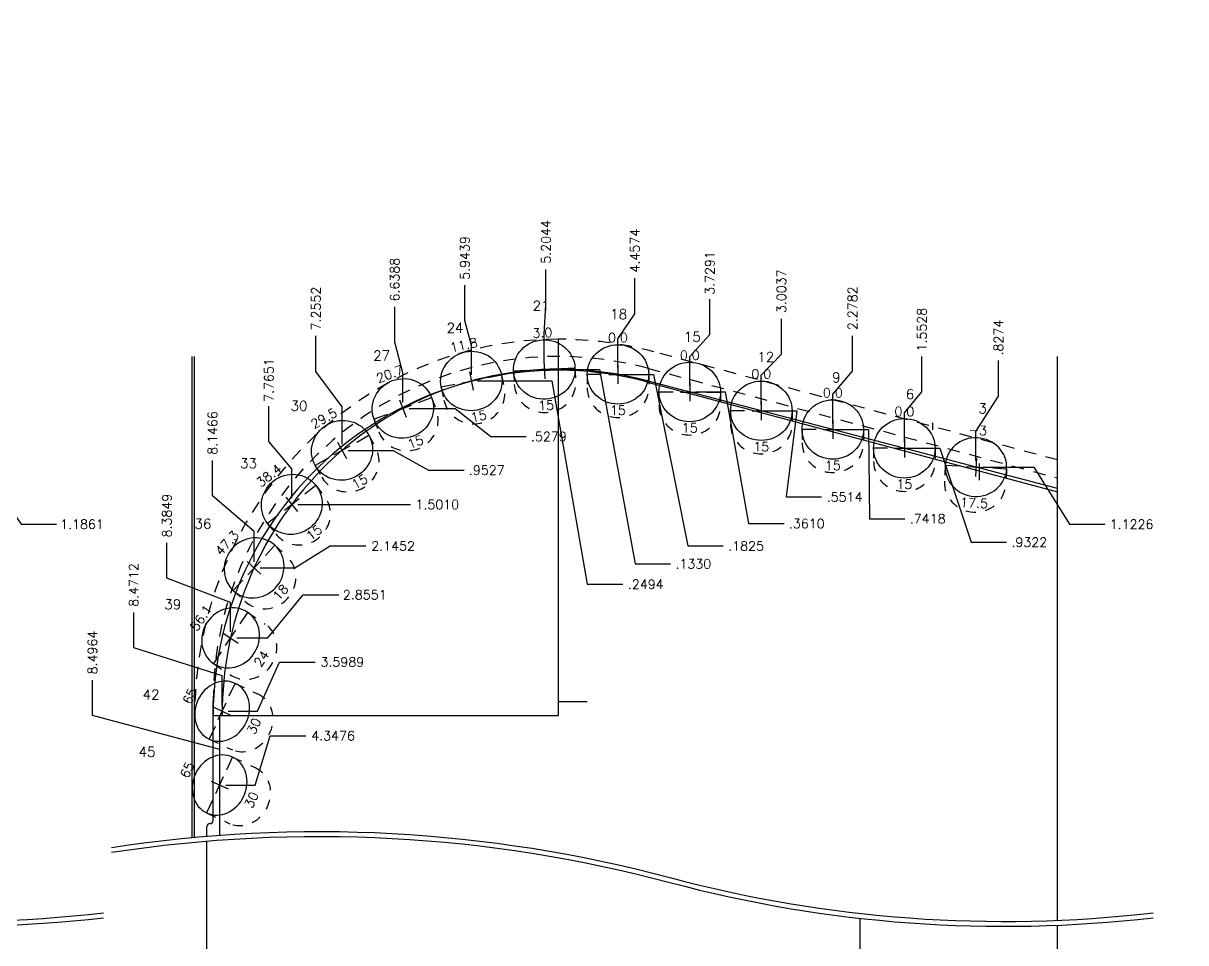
# Model space of a CAD drawing. Header units: inches. Extents: x -44.5 to -1.7, y -58.8 to -37.2.
# Drawn here: x -13.45 to -1.66, y -46.48 to -37.15 of the extents above; entities that cross this region are included whole.
import ezdxf
from ezdxf.enums import TextEntityAlignment as Align

# ---------------------------------------------------------------- set-up
doc = ezdxf.new("R2010")
doc.units = ezdxf.units.IN
doc.header["$MEASUREMENT"] = 0
doc.header["$PDMODE"] = 35
doc.linetypes.add('CENTER2', pattern=[1.125, 0.75, -0.125, 0.125, -0.125])
doc.linetypes.add('HIDDEN2', pattern=[0.1875, 0.125, -0.0625])
doc.layers.get('Defpoints').update_dxf_attribs({"color": 10})
doc.layers.add('Blade_2', color=7, linetype='Continuous', true_color=0xcccc00)
doc.layers.add('Blade_5', color=7, linetype='Continuous', true_color=0x0066cc)
for name, color, linetype in [('CLine', 5, 'CENTER2'), ('Dims', 4, 'Continuous'), ('Title Block', 7, 'Continuous')]:
    doc.layers.add(name, color=color, linetype=linetype)
doc.layers.get('Title Block').off()
doc.styles.add('RomanS', font='romans')
doc.styles.get("Standard").update_dxf_attribs({"font": 'arial.ttf'})
doc.dimstyles.new('Copy of Standard', dxfattribs={"dimtxt": 0.094, "dimasz": 0.18, "dimexe": 0.0625, "dimexo": 0.0625, "dimgap": 0.045, "dimtad": 0, "dimtih": 1, "dimtoh": 1, "dimdec": 4, "dimzin": 4, "dimdsep": 46, "dimtxsty": 'RomanS', "dimcen": 0.09, "dimadec": 3, "dimazin": 1, "dimtfac": 1, "dimtdec": 4, "dimtofl": 0, "dimtmove": 0, "dimatfit": 1, "dimfxl": 1, "dimtolj": 1, "dimtzin": 0, "dimarcsym": 0})

# ---------------------------------------------------------------- blocks, each defined once
blk = doc.blocks.new('COT_Dblock')
at = {"layer": 'Defpoints'}
blk.add_point((33.8125, 21.8125), dxfattribs=at)
blk = doc.blocks.new('CMark')
at = {"layer": 'CLine'}
for p, q in [((-0.094, 0), (0.094, 0)), ((0, 0.094), (0, -0.094))]:
    blk.add_line(p, q, dxfattribs=at)
blk = doc.blocks.new('1613@15')
for p, q in [((-0.17, 0), (-0.312, 0)), ((0.171, 0), (0.312, 0))]:
    blk.add_line(p, q)
at = {"color": 8, "linetype": 'HIDDEN2', "ltscale": 0.5}
blk.add_line((-0.312, 0), (-0.312, -0.135), dxfattribs=at)
at = {"color": 8, "linetype": 'HIDDEN2', "ltscale": 0.5, "flags": 128}
blk.add_lwpolyline([(0.312, 0), (0.312, -0.135)], dxfattribs=at)
blk.add_ellipse((0, 0), major_axis=(-0.312, 0), ratio=0.965926, start_param=-3.141592653589793, end_param=3.141592653589793)
at = {"color": 8, "linetype": 'HIDDEN2', "ltscale": 0.5}
blk.add_ellipse((0, -0.135), major_axis=(-0.312, 0), ratio=0.965926, start_param=0, end_param=3.141593, dxfattribs=at)
blk.add_blockref('CMark', (0, 0))
at = {"style": 'RomanS'}
blk.add_text('15', height=0.094, dxfattribs=at).set_placement((0, -0.364), align=Align.MIDDLE_CENTER)
blk.add_attdef('ANG', text='', height=0.094, dxfattribs=at).set_placement((0, 0.298), align=Align.BOTTOM_CENTER)
blk = doc.blocks.new('1613@17.5')
for p, q in [((-0.17, 0), (-0.312, 0)), ((0.171, 0), (0.312, 0))]:
    blk.add_line(p, q)
at = {"color": 8, "linetype": 'HIDDEN2', "ltscale": 0.5}
blk.add_line((-0.312, 0), (-0.312, -0.159), dxfattribs=at)
at = {"color": 8, "linetype": 'HIDDEN2', "ltscale": 0.5, "flags": 128}
blk.add_lwpolyline([(0.312, 0), (0.312, -0.159)], dxfattribs=at)
at = {"extrusion": (0, 0, -1)}
blk.add_ellipse((0, 0), major_axis=(-0.312, 0), ratio=0.953717, start_param=-3.141592653589793, end_param=3.141592653589793, dxfattribs=at)
at = {"color": 8, "linetype": 'HIDDEN2', "ltscale": 0.5}
blk.add_ellipse((0, -0.159), major_axis=(0.312, 0), ratio=0.953717, start_param=3.141593, end_param=6.283185, dxfattribs=at)
blk.add_blockref('CMark', (0, 0))
at = {"style": 'RomanS'}
blk.add_text('17.5', height=0.094, dxfattribs=at).set_placement((0, -0.364), align=Align.MIDDLE_CENTER)
blk.add_attdef('ANG', text='', height=0.094, dxfattribs=at).set_placement((0, 0.298), align=Align.BOTTOM_CENTER)
blk = doc.blocks.new('1613@30')
for p, q in [((-0.17, 0), (-0.312, 0)), ((0.171, 0), (0.312, 0))]:
    blk.add_line(p, q)
at = {"color": 8, "linetype": 'HIDDEN2', "ltscale": 0.5}
blk.add_line((-0.312, 0), (-0.312, -0.26), dxfattribs=at)
at = {"color": 8, "linetype": 'HIDDEN2', "ltscale": 0.5, "flags": 128}
blk.add_lwpolyline([(0.312, 0), (0.312, -0.26)], dxfattribs=at)
at = {"extrusion": (0, 0, -1)}
blk.add_ellipse((0, 0), major_axis=(-0.312, 0), ratio=0.866025, start_param=-3.141592653589793, end_param=3.141592653589793, dxfattribs=at)
at = {"color": 8, "linetype": 'HIDDEN2', "ltscale": 0.5, "extrusion": (0, 0, -1)}
blk.add_ellipse((0, -0.26), major_axis=(-0.312, 0), ratio=0.866025, start_param=3.068877, end_param=6.355901, dxfattribs=at)
blk.add_blockref('CMark', (0, 0))
at = {"style": 'RomanS'}
blk.add_text('30', height=0.094, dxfattribs=at).set_placement((0, -0.356), align=Align.MIDDLE_CENTER)
blk.add_attdef('ANG', text='', height=0.094, dxfattribs=at).set_placement((0, 0.287), align=Align.BOTTOM_CENTER)
blk = doc.blocks.new('1613@18')
for p, q in [((-0.17, 0), (-0.312, 0)), ((0.171, 0), (0.312, 0))]:
    blk.add_line(p, q)
at = {"color": 8, "linetype": 'HIDDEN2', "ltscale": 0.5}
blk.add_line((-0.312, 0), (-0.312, -0.159), dxfattribs=at)
at = {"color": 8, "linetype": 'HIDDEN2', "ltscale": 0.5, "flags": 128}
blk.add_lwpolyline([(0.312, 0), (0.312, -0.159)], dxfattribs=at)
at = {"extrusion": (0, 0, -1)}
blk.add_ellipse((0, 0), major_axis=(-0.312, 0), ratio=0.95104, start_param=-3.141592653589793, end_param=3.141592653589793, dxfattribs=at)
at = {"color": 8, "linetype": 'HIDDEN2', "ltscale": 0.5}
blk.add_ellipse((0, -0.161), major_axis=(0.312, 0), ratio=0.953717, start_param=3.141593, end_param=6.283185, dxfattribs=at)
blk.add_blockref('CMark', (0, 0))
at = {"style": 'RomanS'}
blk.add_text('18', height=0.094, dxfattribs=at).set_placement((0, -0.364), align=Align.MIDDLE_CENTER)
blk.add_attdef('ANG', text='', height=0.094, dxfattribs=at).set_placement((0, 0.298), align=Align.BOTTOM_CENTER)
blk = doc.blocks.new('1613@24')
for p, q in [((-0.17, 0), (-0.313, 0)), ((0.171, 0), (0.312, 0))]:
    blk.add_line(p, q)
at = {"color": 8, "linetype": 'HIDDEN2', "ltscale": 0.5}
blk.add_line((-0.313, 0), (-0.313, -0.212), dxfattribs=at)
at = {"color": 8, "linetype": 'HIDDEN2', "ltscale": 0.5, "flags": 128}
blk.add_lwpolyline([(0.312, 0), (0.312, -0.212)], dxfattribs=at)
blk.add_ellipse((0, 0), major_axis=(-0.312, 0), ratio=0.913536, start_param=3.141593, end_param=9.424778)
at = {"color": 8, "linetype": 'HIDDEN2', "ltscale": 0.5}
blk.add_ellipse((0, -0.212), major_axis=(-0.312, 0), ratio=0.910656, start_param=0, end_param=3.141593, dxfattribs=at)
blk.add_blockref('CMark', (0, 0))
at = {"style": 'RomanS'}
blk.add_text('24', height=0.094, dxfattribs=at).set_placement((0, -0.376), align=Align.MIDDLE_CENTER)
blk.add_attdef('ANG', text='', height=0.094, dxfattribs=at).set_placement((0, 0.287), align=Align.BOTTOM_CENTER)
blk = doc.blocks.new('*D543')
at = {"layer": 'Defpoints', "color": 0, "transparency": 16777216}
for p in [(-13.602, -40.534), (-14.187, -41.72), (-13.108, -42.237)]:
    blk.add_point(p, dxfattribs=at)
at = {"layer": 'Dims', "color": 0, "lineweight": -2, "transparency": 16777216}
for p, q in [((-14.125, -41.72), (-13.827, -41.72)), ((-13.827, -41.72), (-13.468, -42.237)), ((-13.468, -42.237), (-13.108, -42.237))]:
    blk.add_line(p, q, dxfattribs=at)
at = {"layer": 'Dims', "color": 0, "transparency": 16777216, "insert": (-12.851, -42.237), "char_height": 0.094, "attachment_point": 5, "style": 'RomanS'}
blk.add_mtext('\\A1;1.1861', dxfattribs=at)
blk = doc.blocks.new('*D572')
at = {"layer": 'Defpoints', "color": 0, "transparency": 16777216}
for p in [(-2.959, -40.534), (-3.558, -40.577), (-3.786, -41.657)]:
    blk.add_point(p, dxfattribs=at)
at = {"layer": 'Dims', "color": 0, "lineweight": -2, "transparency": 16777216}
for p, q in [((-3.558, -40.937), (-3.558, -40.577)), ((-3.786, -41.297), (-3.558, -40.937)), ((-3.786, -41.594), (-3.786, -41.297))]:
    blk.add_line(p, q, dxfattribs=at)
at = {"layer": 'Dims', "color": 0, "transparency": 16777216, "insert": (-3.558, -40.344), "char_height": 0.094, "attachment_point": 5, "rotation": 90, "style": 'RomanS'}
blk.add_mtext('\\A1;.8274', dxfattribs=at)
blk = doc.blocks.new('*D573')
at = {"layer": 'Defpoints', "color": 0, "transparency": 16777216}
for p in [(-2.959, -40.534), (-3.786, -41.657), (-2.479, -42.237)]:
    blk.add_point(p, dxfattribs=at)
at = {"layer": 'Dims', "color": 0, "lineweight": -2, "transparency": 16777216}
for p, q in [((-3.724, -41.657), (-3.199, -41.657)), ((-3.199, -41.657), (-2.839, -42.237)), ((-2.839, -42.237), (-2.479, -42.237))]:
    blk.add_line(p, q, dxfattribs=at)
at = {"layer": 'Dims', "color": 0, "transparency": 16777216, "insert": (-2.208, -42.237), "char_height": 0.094, "attachment_point": 5, "style": 'RomanS'}
blk.add_mtext('\\A1;1.1226', dxfattribs=at)
blk = doc.blocks.new('*D574')
at = {"layer": 'Defpoints', "color": 0, "transparency": 16777216}
for p in [(-4.335, -40.534), (-2.959, -40.534), (-4.512, -41.466)]:
    blk.add_point(p, dxfattribs=at)
at = {"layer": 'Dims', "color": 0, "lineweight": -2, "transparency": 16777216}
for p, q in [((-4.335, -40.894), (-4.335, -40.534)), ((-4.512, -41.106), (-4.335, -40.894)), ((-4.512, -41.404), (-4.512, -41.106))]:
    blk.add_line(p, q, dxfattribs=at)
at = {"layer": 'Dims', "color": 0, "transparency": 16777216, "insert": (-4.335, -40.263), "char_height": 0.094, "attachment_point": 5, "rotation": 90, "style": 'RomanS'}
blk.add_mtext('\\A1;1.5528', dxfattribs=at)
blk = doc.blocks.new('*D575')
at = {"layer": 'Defpoints', "color": 0, "transparency": 16777216}
for p in [(-2.959, -40.534), (-4.512, -41.466), (-3.476, -42.419)]:
    blk.add_point(p, dxfattribs=at)
at = {"layer": 'Dims', "color": 0, "lineweight": -2, "transparency": 16777216}
for p, q in [((-4.449, -41.466), (-4.152, -41.466)), ((-4.152, -41.466), (-3.836, -42.419)), ((-3.836, -42.419), (-3.476, -42.419))]:
    blk.add_line(p, q, dxfattribs=at)
at = {"layer": 'Dims', "color": 0, "transparency": 16777216, "insert": (-3.245, -42.419), "char_height": 0.094, "attachment_point": 5, "style": 'RomanS'}
blk.add_mtext('\\A1;.9322', dxfattribs=at)
blk = doc.blocks.new('*D576')
at = {"layer": 'Defpoints', "color": 0, "transparency": 16777216}
for p in [(-5.038, -40.324), (-2.959, -40.534), (-5.237, -41.276)]:
    blk.add_point(p, dxfattribs=at)
at = {"layer": 'Dims', "color": 0, "lineweight": -2, "transparency": 16777216}
for p, q in [((-5.038, -40.684), (-5.038, -40.324)), ((-5.237, -40.916), (-5.038, -40.684)), ((-5.237, -41.213), (-5.237, -40.916))]:
    blk.add_line(p, q, dxfattribs=at)
at = {"layer": 'Dims', "color": 0, "transparency": 16777216, "insert": (-5.038, -40.046), "char_height": 0.094, "attachment_point": 5, "rotation": 90, "style": 'RomanS'}
blk.add_mtext('\\A1;2.2782', dxfattribs=at)
blk = doc.blocks.new('*D577')
at = {"layer": 'Defpoints', "color": 0, "transparency": 16777216}
for p in [(-5.759, -40.152), (-2.959, -40.534), (-5.963, -41.086)]:
    blk.add_point(p, dxfattribs=at)
at = {"layer": 'Dims', "color": 0, "lineweight": -2, "transparency": 16777216}
for p, q in [((-5.759, -40.512), (-5.759, -40.152)), ((-5.963, -40.726), (-5.759, -40.512)), ((-5.963, -41.023), (-5.963, -40.726))]:
    blk.add_line(p, q, dxfattribs=at)
at = {"layer": 'Dims', "color": 0, "transparency": 16777216, "insert": (-5.759, -39.874), "char_height": 0.094, "attachment_point": 5, "rotation": 90, "style": 'RomanS'}
blk.add_mtext('\\A1;3.0037', dxfattribs=at)
blk = doc.blocks.new('*D578')
at = {"layer": 'Defpoints', "color": 0, "transparency": 16777216}
for p in [(-6.485, -39.952), (-2.959, -40.534), (-6.688, -40.895)]:
    blk.add_point(p, dxfattribs=at)
at = {"layer": 'Dims', "color": 0, "lineweight": -2, "transparency": 16777216}
for p, q in [((-6.485, -40.312), (-6.485, -39.952)), ((-6.688, -40.535), (-6.485, -40.312)), ((-6.688, -40.833), (-6.688, -40.535))]:
    blk.add_line(p, q, dxfattribs=at)
at = {"layer": 'Dims', "color": 0, "transparency": 16777216, "insert": (-6.485, -39.688), "char_height": 0.094, "attachment_point": 5, "rotation": 90, "style": 'RomanS'}
blk.add_mtext('\\A1;3.7291', dxfattribs=at)
blk = doc.blocks.new('*D579')
at = {"layer": 'Defpoints', "color": 0, "transparency": 16777216}
for p in [(-7.245, -39.742), (-2.959, -40.534), (-7.416, -40.717)]:
    blk.add_point(p, dxfattribs=at)
at = {"layer": 'Dims', "color": 0, "lineweight": -2, "transparency": 16777216}
for p, q in [((-7.245, -40.102), (-7.245, -39.742)), ((-7.416, -40.357), (-7.245, -40.102)), ((-7.416, -40.654), (-7.416, -40.357))]:
    blk.add_line(p, q, dxfattribs=at)
at = {"layer": 'Dims', "color": 0, "transparency": 16777216, "insert": (-7.245, -39.462), "char_height": 0.094, "attachment_point": 5, "rotation": 90, "style": 'RomanS'}
blk.add_mtext('\\A1;4.4574', dxfattribs=at)
blk = doc.blocks.new('*D580')
at = {"layer": 'Defpoints', "color": 0, "transparency": 16777216}
for p in [(-2.959, -40.534), (-5.237, -41.276), (-4.506, -42.18)]:
    blk.add_point(p, dxfattribs=at)
at = {"layer": 'Dims', "color": 0, "lineweight": -2, "transparency": 16777216}
for p, q in [((-5.175, -41.276), (-4.877, -41.276)), ((-4.877, -41.276), (-4.866, -42.18)), ((-4.866, -42.18), (-4.506, -42.18))]:
    blk.add_line(p, q, dxfattribs=at)
at = {"layer": 'Dims', "color": 0, "transparency": 16777216, "insert": (-4.275, -42.18), "char_height": 0.094, "attachment_point": 5, "style": 'RomanS'}
blk.add_mtext('\\A1;.7418', dxfattribs=at)
blk = doc.blocks.new('*D581')
at = {"layer": 'Defpoints', "color": 0, "transparency": 16777216}
for p in [(-2.959, -40.534), (-5.963, -41.086), (-5.351, -41.96)]:
    blk.add_point(p, dxfattribs=at)
at = {"layer": 'Dims', "color": 0, "lineweight": -2, "transparency": 16777216}
for p, q in [((-5.9, -41.086), (-5.603, -41.086)), ((-5.603, -41.086), (-5.711, -41.96)), ((-5.711, -41.96), (-5.351, -41.96))]:
    blk.add_line(p, q, dxfattribs=at)
at = {"layer": 'Dims', "color": 0, "transparency": 16777216, "insert": (-5.118, -41.96), "char_height": 0.094, "attachment_point": 5, "style": 'RomanS'}
blk.add_mtext('\\A1;.5514', dxfattribs=at)
blk = doc.blocks.new('*D582')
at = {"layer": 'Defpoints', "color": 0, "transparency": 16777216}
for p in [(-2.959, -40.534), (-6.688, -40.895), (-5.732, -42.23)]:
    blk.add_point(p, dxfattribs=at)
at = {"layer": 'Dims', "color": 0, "lineweight": -2, "transparency": 16777216}
for p, q in [((-6.626, -40.895), (-6.328, -40.895)), ((-6.328, -40.895), (-6.092, -42.23)), ((-6.092, -42.23), (-5.732, -42.23))]:
    blk.add_line(p, q, dxfattribs=at)
at = {"layer": 'Dims', "color": 0, "transparency": 16777216, "insert": (-5.502, -42.23), "char_height": 0.094, "attachment_point": 5, "style": 'RomanS'}
blk.add_mtext('\\A1;.3610', dxfattribs=at)
blk = doc.blocks.new('*D583')
at = {"layer": 'Defpoints', "color": 0, "transparency": 16777216}
for p in [(-2.959, -40.534), (-7.416, -40.717), (-6.348, -42.457)]:
    blk.add_point(p, dxfattribs=at)
at = {"layer": 'Dims', "color": 0, "lineweight": -2, "transparency": 16777216}
for p, q in [((-7.354, -40.717), (-7.056, -40.717)), ((-7.056, -40.717), (-6.708, -42.457)), ((-6.708, -42.457), (-6.348, -42.457))]:
    blk.add_line(p, q, dxfattribs=at)
at = {"layer": 'Dims', "color": 0, "transparency": 16777216, "insert": (-6.117, -42.457), "char_height": 0.094, "attachment_point": 5, "style": 'RomanS'}
blk.add_mtext('\\A1;.1825', dxfattribs=at)
blk = doc.blocks.new('*D584')
at = {"layer": 'Defpoints', "color": 0, "transparency": 16777216}
for p in [(-8.147, -39.652), (-2.959, -40.534), (-8.163, -40.667)]:
    blk.add_point(p, dxfattribs=at)
at = {"layer": 'Dims', "color": 0, "lineweight": -2, "transparency": 16777216}
for p, q in [((-8.147, -40.012), (-8.147, -39.652)), ((-8.163, -40.307), (-8.147, -40.012)), ((-8.163, -40.605), (-8.163, -40.307))]:
    blk.add_line(p, q, dxfattribs=at)
at = {"layer": 'Dims', "color": 0, "transparency": 16777216, "insert": (-8.147, -39.372), "char_height": 0.094, "attachment_point": 5, "rotation": 90, "style": 'RomanS'}
blk.add_mtext('\\A1;5.2044', dxfattribs=at)
blk = doc.blocks.new('*D585')
at = {"layer": 'Defpoints', "color": 0, "transparency": 16777216}
for p in [(-2.959, -40.534), (-8.163, -40.667), (-6.883, -42.638)]:
    blk.add_point(p, dxfattribs=at)
at = {"layer": 'Dims', "color": 0, "lineweight": -2, "transparency": 16777216}
for p, q in [((-8.101, -40.667), (-7.603, -40.667)), ((-7.603, -40.667), (-7.243, -42.638)), ((-7.243, -42.638), (-6.883, -42.638))]:
    blk.add_line(p, q, dxfattribs=at)
at = {"layer": 'Dims', "color": 0, "transparency": 16777216, "insert": (-6.652, -42.638), "char_height": 0.094, "attachment_point": 5, "style": 'RomanS'}
blk.add_mtext('\\A1;.1330', dxfattribs=at)
blk = doc.blocks.new('*D586')
at = {"layer": 'Defpoints', "color": 0, "transparency": 16777216}
for p in [(-8.969, -39.811), (-2.959, -40.534), (-8.903, -40.783)]:
    blk.add_point(p, dxfattribs=at)
at = {"layer": 'Dims', "color": 0, "lineweight": -2, "transparency": 16777216}
for p, q in [((-8.969, -40.171), (-8.969, -39.811)), ((-8.903, -40.423), (-8.969, -40.171)), ((-8.903, -40.721), (-8.903, -40.423))]:
    blk.add_line(p, q, dxfattribs=at)
at = {"layer": 'Dims', "color": 0, "transparency": 16777216, "insert": (-8.969, -39.536), "char_height": 0.094, "attachment_point": 5, "rotation": 90, "style": 'RomanS'}
blk.add_mtext('\\A1;5.9439', dxfattribs=at)
blk = doc.blocks.new('*D587')
at = {"layer": 'Defpoints', "color": 0, "transparency": 16777216}
for p in [(-2.959, -40.534), (-8.903, -40.783), (-7.367, -42.845)]:
    blk.add_point(p, dxfattribs=at)
at = {"layer": 'Dims', "color": 0, "lineweight": -2, "transparency": 16777216}
for p, q in [((-8.84, -40.783), (-8.087, -40.783)), ((-8.087, -40.783), (-7.727, -42.845)), ((-7.727, -42.845), (-7.367, -42.845))]:
    blk.add_line(p, q, dxfattribs=at)
at = {"layer": 'Dims', "color": 0, "transparency": 16777216, "insert": (-7.134, -42.845), "char_height": 0.094, "attachment_point": 5, "style": 'RomanS'}
blk.add_mtext('\\A1;.2494', dxfattribs=at)
blk = doc.blocks.new('*D588')
at = {"layer": 'Defpoints', "color": 0, "transparency": 16777216}
for p in [(-9.68, -40.031), (-2.959, -40.534), (-9.598, -41.062)]:
    blk.add_point(p, dxfattribs=at)
at = {"layer": 'Dims', "color": 0, "lineweight": -2, "transparency": 16777216}
for p, q in [((-9.68, -40.391), (-9.68, -40.031)), ((-9.598, -40.702), (-9.68, -40.391)), ((-9.598, -41), (-9.598, -40.702))]:
    blk.add_line(p, q, dxfattribs=at)
at = {"layer": 'Dims', "color": 0, "transparency": 16777216, "insert": (-9.68, -39.756), "char_height": 0.094, "attachment_point": 5, "rotation": 90, "style": 'RomanS'}
blk.add_mtext('\\A1;6.6388', dxfattribs=at)
blk = doc.blocks.new('*D589')
at = {"layer": 'Defpoints', "color": 0, "transparency": 16777216}
for p in [(-2.959, -40.534), (-9.598, -41.062), (-8.346, -41.347)]:
    blk.add_point(p, dxfattribs=at)
at = {"layer": 'Dims', "color": 0, "lineweight": -2, "transparency": 16777216}
for p, q in [((-9.535, -41.062), (-9.066, -41.062)), ((-9.066, -41.062), (-8.706, -41.347)), ((-8.706, -41.347), (-8.346, -41.347))]:
    blk.add_line(p, q, dxfattribs=at)
at = {"layer": 'Dims', "color": 0, "transparency": 16777216, "insert": (-8.117, -41.347), "char_height": 0.094, "attachment_point": 5, "style": 'RomanS'}
blk.add_mtext('\\A1;.5279', dxfattribs=at)
blk = doc.blocks.new('*D590')
at = {"layer": 'Defpoints', "color": 0, "transparency": 16777216}
for p in [(-10.479, -40.326), (-2.959, -40.534), (-10.214, -41.487)]:
    blk.add_point(p, dxfattribs=at)
at = {"layer": 'Dims', "color": 0, "lineweight": -2, "transparency": 16777216}
for p, q in [((-10.479, -40.686), (-10.479, -40.326)), ((-10.214, -41.046), (-10.479, -40.686)), ((-10.214, -41.424), (-10.214, -41.046))]:
    blk.add_line(p, q, dxfattribs=at)
at = {"layer": 'Dims', "color": 0, "transparency": 16777216, "insert": (-10.479, -40.049), "char_height": 0.094, "attachment_point": 5, "rotation": 90, "style": 'RomanS'}
blk.add_mtext('\\A1;7.2552', dxfattribs=at)
blk = doc.blocks.new('*D591')
at = {"layer": 'Defpoints', "color": 0, "transparency": 16777216}
for p in [(-2.959, -40.534), (-10.214, -41.487), (-8.977, -41.688)]:
    blk.add_point(p, dxfattribs=at)
at = {"layer": 'Dims', "color": 0, "lineweight": -2, "transparency": 16777216}
for p, q in [((-10.152, -41.487), (-9.697, -41.487)), ((-9.697, -41.487), (-9.337, -41.688)), ((-9.337, -41.688), (-8.977, -41.688))]:
    blk.add_line(p, q, dxfattribs=at)
at = {"layer": 'Dims', "color": 0, "transparency": 16777216, "insert": (-8.746, -41.688), "char_height": 0.094, "attachment_point": 5, "style": 'RomanS'}
blk.add_mtext('\\A1;.9527', dxfattribs=at)
blk = doc.blocks.new('*D592')
at = {"layer": 'Defpoints', "color": 0, "transparency": 16777216}
for p in [(-2.959, -40.534), (-10.956, -41.038), (-10.724, -42.035)]:
    blk.add_point(p, dxfattribs=at)
at = {"layer": 'Dims', "color": 0, "lineweight": -2, "transparency": 16777216}
for p, q in [((-10.956, -41.398), (-10.956, -41.038)), ((-10.724, -41.675), (-10.956, -41.398)), ((-10.724, -41.973), (-10.724, -41.675))]:
    blk.add_line(p, q, dxfattribs=at)
at = {"layer": 'Dims', "color": 0, "transparency": 16777216, "insert": (-10.956, -40.774), "char_height": 0.094, "attachment_point": 5, "rotation": 90, "style": 'RomanS'}
blk.add_mtext('\\A1;7.7651', dxfattribs=at)
blk = doc.blocks.new('*D593')
at = {"layer": 'Defpoints', "color": 0, "transparency": 16777216}
for p in [(-2.959, -40.534), (-10.724, -42.035), (-9.519, -42.036)]:
    blk.add_point(p, dxfattribs=at)
at = {"layer": 'Dims', "color": 0, "lineweight": -2, "transparency": 16777216}
for p, q in [((-10.662, -42.035), (-10.239, -42.035)), ((-10.239, -42.035), (-9.879, -42.036)), ((-9.879, -42.036), (-9.519, -42.036))]:
    blk.add_line(p, q, dxfattribs=at)
at = {"layer": 'Dims', "color": 0, "transparency": 16777216, "insert": (-9.248, -42.036), "char_height": 0.094, "attachment_point": 5, "style": 'RomanS'}
blk.add_mtext('\\A1;1.5010', dxfattribs=at)
blk = doc.blocks.new('*D594')
at = {"layer": 'Defpoints', "color": 0, "transparency": 16777216}
for p in [(-2.959, -40.534), (-11.528, -41.589), (-11.106, -42.679)]:
    blk.add_point(p, dxfattribs=at)
at = {"layer": 'Dims', "color": 0, "lineweight": -2, "transparency": 16777216}
for p, q in [((-11.528, -41.949), (-11.528, -41.589)), ((-11.106, -42.309), (-11.528, -41.949)), ((-11.106, -42.617), (-11.106, -42.309))]:
    blk.add_line(p, q, dxfattribs=at)
at = {"layer": 'Dims', "color": 0, "transparency": 16777216, "insert": (-11.528, -41.311), "char_height": 0.094, "attachment_point": 5, "rotation": 90, "style": 'RomanS'}
blk.add_mtext('\\A1;8.1466', dxfattribs=at)
blk = doc.blocks.new('*D595')
at = {"layer": 'Defpoints', "color": 0, "transparency": 16777216}
for p in [(-2.959, -40.534), (-9.974, -42.457), (-11.106, -42.679)]:
    blk.add_point(p, dxfattribs=at)
at = {"layer": 'Dims', "color": 0, "lineweight": -2, "transparency": 16777216}
for p, q in [((-10.694, -42.679), (-10.334, -42.457)), ((-10.334, -42.457), (-9.974, -42.457)), ((-11.043, -42.679), (-10.694, -42.679))]:
    blk.add_line(p, q, dxfattribs=at)
at = {"layer": 'Dims', "color": 0, "transparency": 16777216, "insert": (-9.696, -42.457), "char_height": 0.094, "attachment_point": 5, "style": 'RomanS'}
blk.add_mtext('\\A1;2.1452', dxfattribs=at)
blk = doc.blocks.new('*D596')
at = {"layer": 'Defpoints', "color": 0, "transparency": 16777216}
for p in [(-2.959, -40.534), (-11.99, -42.424), (-11.344, -43.389)]:
    blk.add_point(p, dxfattribs=at)
at = {"layer": 'Dims', "color": 0, "lineweight": -2, "transparency": 16777216}
for p, q in [((-11.99, -42.784), (-11.99, -42.424)), ((-11.344, -43.029), (-11.99, -42.784)), ((-11.344, -43.327), (-11.344, -43.029))]:
    blk.add_line(p, q, dxfattribs=at)
at = {"layer": 'Dims', "color": 0, "transparency": 16777216, "insert": (-11.99, -42.149), "char_height": 0.094, "attachment_point": 5, "rotation": 90, "style": 'RomanS'}
blk.add_mtext('\\A1;8.3849', dxfattribs=at)
blk = doc.blocks.new('*D597')
at = {"layer": 'Defpoints', "color": 0, "transparency": 16777216}
for p in [(-2.959, -40.534), (-10.248, -42.952), (-11.344, -43.389)]:
    blk.add_point(p, dxfattribs=at)
at = {"layer": 'Dims', "color": 0, "lineweight": -2, "transparency": 16777216}
for p, q in [((-10.968, -43.389), (-10.608, -42.952)), ((-10.608, -42.952), (-10.248, -42.952)), ((-11.281, -43.389), (-10.968, -43.389))]:
    blk.add_line(p, q, dxfattribs=at)
at = {"layer": 'Dims', "color": 0, "transparency": 16777216, "insert": (-9.984, -42.952), "char_height": 0.094, "attachment_point": 5, "style": 'RomanS'}
blk.add_mtext('\\A1;2.8551', dxfattribs=at)
blk = doc.blocks.new('*D598')
at = {"layer": 'Defpoints', "color": 0, "transparency": 16777216}
for p in [(-2.959, -40.534), (-12.327, -43.13), (-11.43, -44.133)]:
    blk.add_point(p, dxfattribs=at)
at = {"layer": 'Dims', "color": 0, "lineweight": -2, "transparency": 16777216}
for p, q in [((-12.327, -43.49), (-12.327, -43.13)), ((-11.43, -43.773), (-12.327, -43.49)), ((-11.43, -44.071), (-11.43, -43.773))]:
    blk.add_line(p, q, dxfattribs=at)
at = {"layer": 'Dims', "color": 0, "transparency": 16777216, "insert": (-12.327, -42.852), "char_height": 0.094, "attachment_point": 5, "rotation": 90, "style": 'RomanS'}
blk.add_mtext('\\A1;8.4712', dxfattribs=at)
blk = doc.blocks.new('*D599')
at = {"layer": 'Defpoints', "color": 0, "transparency": 16777216}
for p in [(-2.959, -40.534), (-10.487, -43.634), (-11.43, -44.133)]:
    blk.add_point(p, dxfattribs=at)
at = {"layer": 'Dims', "color": 0, "lineweight": -2, "transparency": 16777216}
for p, q in [((-11.07, -44.133), (-10.847, -43.634)), ((-10.847, -43.634), (-10.487, -43.634)), ((-11.368, -44.133), (-11.07, -44.133))]:
    blk.add_line(p, q, dxfattribs=at)
at = {"layer": 'Dims', "color": 0, "transparency": 16777216, "insert": (-10.211, -43.634), "char_height": 0.094, "attachment_point": 5, "style": 'RomanS'}
blk.add_mtext('\\A1;3.5989', dxfattribs=at)
blk = doc.blocks.new('*D600')
at = {"layer": 'Defpoints', "color": 0, "transparency": 16777216}
for p in [(-2.959, -40.534), (-12.745, -43.818), (-11.455, -44.882)]:
    blk.add_point(p, dxfattribs=at)
at = {"layer": 'Dims', "color": 0, "lineweight": -2, "transparency": 16777216}
for p, q in [((-12.745, -44.178), (-12.745, -43.818)), ((-11.455, -44.522), (-12.745, -44.178)), ((-11.455, -44.819), (-11.455, -44.522))]:
    blk.add_line(p, q, dxfattribs=at)
at = {"layer": 'Dims', "color": 0, "transparency": 16777216, "insert": (-12.745, -43.538), "char_height": 0.094, "attachment_point": 5, "rotation": 90, "style": 'RomanS'}
blk.add_mtext('\\A1;8.4964', dxfattribs=at)
blk = doc.blocks.new('*D601')
at = {"layer": 'Defpoints', "color": 0, "transparency": 16777216}
for p in [(-2.959, -40.534), (-10.583, -44.382), (-11.455, -44.882)]:
    blk.add_point(p, dxfattribs=at)
at = {"layer": 'Dims', "color": 0, "lineweight": -2, "transparency": 16777216}
for p, q in [((-11.095, -44.882), (-10.943, -44.382)), ((-10.943, -44.382), (-10.583, -44.382)), ((-11.393, -44.882), (-11.095, -44.882))]:
    blk.add_line(p, q, dxfattribs=at)
at = {"layer": 'Dims', "color": 0, "transparency": 16777216, "insert": (-10.305, -44.382), "char_height": 0.094, "attachment_point": 5, "style": 'RomanS'}
blk.add_mtext('\\A1;4.3476', dxfattribs=at)

msp = doc.modelspace()

# ---------------------------------------------------------------- linework, layer by layer
for p, q in [((-8.02153, -40.36001), (-8.02153, -44.0341)), ((-2.95903, -46.25378), (-2.95903, -40.53412)), ((-7.11567, -40.79436), (-2.95903, -41.90812)), ((-4.22591, -41.20995), (-4.22546, -41.20828)), ((-4.22546, -41.20828), (-4.22546, -41.27761)), ((-3.75402, -41.61884), (-3.75402, -41.78886)), ((-11.52153, -45.24187), (-11.52153, -44.03412)), ((-8.02153, -44.0341), (-7.72694, -44.0341)), ((-8.02153, -44.0341), (-8.02153, -44.1751)), ((-11.52153, -44.1751), (-11.43046, -44.1751)), ((-11.43046, -44.1751), (-8.02153, -44.1751)), ((-11.58403, -45.3997), (-11.58403, -45.30437)), ((-11.58403, -47.49417), (-11.58403, -45.44928)), ((-4.95903, -47.66254), (-4.95903, -46.23353)), ((-2.95903, -49.72504), (-2.95903, -46.30336))]:
    msp.add_line(p, q)
at = {"color": 1}
for p, q in [((-11.73403, -45.41288), (-11.73403, -40.53412)), ((-11.70903, -45.41057), (-11.70903, -40.53412)), ((-2.95903, -41.87386), (-7.13295, -40.7784)), ((-11.45546, -44.1751), (-11.45546, -45.38971))]:
    msp.add_line(p, q, dxfattribs=at)
at = {"color": 1, "linetype": 'HIDDEN2'}
msp.add_line((-2.95903, -41.58459), (-7.05372, -40.48743), dxfattribs=at)
at = {"color": 9, "linetype": 'HIDDEN2'}
msp.add_line((-7.11567, -40.65336), (-2.95903, -41.76712), dxfattribs=at)
for points in [[(-23.19562, -45.51416, -0.10386226), (-17.53204, -45.82048, 0.09441162), (-12.63241, -46.17757)], [(-12.55293, -45.51416, -0.10386226), (-6.88936, -45.82048, 0.09441162), (-1.98972, -46.17757)], [(-23.19562, -45.56374, -0.10386226), (-17.53204, -45.87007, 0.09441162), (-12.63241, -46.22715)], [(-12.55293, -45.56374, -0.10386226), (-6.88936, -45.87007, 0.09441162), (-1.98972, -46.22715)]]:
    msp.add_lwpolyline(points, format="xyb")
at = {"color": 1, "linetype": 'HIDDEN2'}
msp.add_arc((-8.02153, -44.09936), 3.73935, 75, 90, dxfattribs=at)
at = {"color": 9, "linetype": 'HIDDEN2'}
msp.add_arc((-8.02153, -44.0341), 3.5, 75, 180, dxfattribs=at)
at = {"color": 1}
msp.add_arc((-8.02153, -44.1751), 3.511, 75.339875, 90, dxfattribs=at)
for centre, radius, start, end in [((-8.02153, -44.1751), 3.5, 75, 180), ((-11.55278, -45.24187), 0.03125, 270, 0), ((-11.55278, -45.30437), 0.03125, 90, 180)]:
    msp.add_arc(centre, radius, start, end)
at = {"color": 1, "linetype": 'HIDDEN2'}
msp.add_ellipse((-8.02153, -44.1751), major_axis=(0, 3.81508), ratio=0.966558, start_param=0, end_param=1.57079633, dxfattribs=at)
at = {"color": 1}
msp.add_ellipse((-8.02153, -44.1751), major_axis=(0, 3.511), ratio=0.97092923, start_param=0, end_param=1.57079633, dxfattribs=at)

# ---------------------------------------------------------------- block references
at = {"layer": 'Blade_2'}
for name, p, rotation, values in [('1613@15', (-8.16347, -40.66714), 3, {'ANG': '3.0'}), ('1613@15', (-8.90295, -40.78349), 11.8, {'ANG': '11.8'}), ('1613@15', (-9.59783, -41.062), 20.70000000000001, {'ANG': '20.7'}), ('1613@15', (-10.21427, -41.48683), 29.5, {'ANG': '29.5'}), ('1613@15', (-10.72408, -42.03514), 38.4, {'ANG': '38.4'}), ('1613@18', (-11.10565, -42.67937), 47.3, {'ANG': '47.3'}), ('1613@24', (-11.34397, -43.38922), 56.10000000000001, {'ANG': '56.1'}), ('1613@30', (-11.43022, -44.13303), 65, {'ANG': '65'}), ('1613@30', (-11.45546, -44.88176), 65, {'ANG': '65'})]:
    msp.add_blockref(name, p, dxfattribs=dict(at, rotation=rotation)).add_auto_attribs(values)
for p in [(-7.41639, -40.71664), (-6.68813, -40.89515), (-5.9627, -41.08554)]:
    msp.add_blockref('1613@15', p, dxfattribs=at).add_auto_attribs({'ANG': '0.0'})
at = {"layer": 'Blade_5'}
for p in [(-5.23727, -41.27593), (-4.51184, -41.46632)]:
    msp.add_blockref('1613@15', p, dxfattribs=at).add_auto_attribs({'ANG': '0.0'})
at = {"layer": 'Blade_5', "rotation": 357}
msp.add_blockref('1613@17.5', (-3.7864, -41.65672), dxfattribs=at).add_auto_attribs({'ANG': '-3'})
at = {"layer": 'Title Block'}
msp.add_blockref('COT_Dblock', (-35.47119, -58.96734), dxfattribs=at)

# ---------------------------------------------------------------- texts
at = {"layer": 'Blade_2', "char_height": 0.1, "attachment_point": 1}
for s, insert in [('{\\Fromans|c0;21}', (-8.28165, -39.9699)), ('{\\Fromans|c0;18}', (-7.49416, -40.05563)), ('{\\Fromans|c0;24}', (-9.154, -40.19458)), ('{\\Fromans|c0;15}', (-6.7479, -40.28512)), ('{\\Fromans|c0;27}', (-9.89783, -40.47488)), ('{\\Fromans|c0;12}', (-6.00318, -40.49009)), ('{\\Fromans|c0;30}', (-10.73582, -40.98575)), ('{\\Fromans|c0;33}', (-11.24829, -41.56859)), ('{\\Fromans|c0;36}', (-11.71052, -42.18226)), ('{\\Fromans|c0;39}', (-12.01591, -42.99935)), ('{\\Fromans|c0;42}', (-12.23615, -43.91489)), ('{\\Fromans|c0;45}', (-12.27767, -44.49538))]:
    msp.add_mtext_dynamic_manual_height_columns(s, width=0.2790132, gutter_width=1, heights=[0], dxfattribs=dict(at, insert=insert))
at = {"layer": 'Blade_5', "char_height": 0.1, "attachment_point": 1}
for s, insert in [('{\\Fromans|c0;9}', (-5.24444, -40.69713)), ('{\\Fromans|c0;6}', (-4.49742, -40.86725)), ('{\\Fromans|c0;3}', (-3.76114, -41.01193))]:
    msp.add_mtext_dynamic_manual_height_columns(s, width=0.2790132, gutter_width=1, heights=[0], dxfattribs=dict(at, insert=insert))

# ---------------------------------------------------------------- dimensions: what is measured, and where the dimension line sits
at = {"layer": 'Dims'}
for feature_location, offset, dtype, origin, picture, middle in [((-8.16347, -40.66714), (0.01633, 1.01512), 1, (-2.95903, -40.53412), '*D584', (-8.14714, -39.37202)), ((-7.41639, -40.71664), (0.17101, 0.97505), 1, (-2.95903, -40.53412), '*D579', (-7.24538, -39.46159)), ((-8.90295, -40.78349), (-0.06625, 0.97212), 1, (-2.95903, -40.53412), '*D586', (-8.96921, -39.53585)), ((-9.59783, -41.062), (-0.08244, 1.03085), 1, (-2.95903, -40.53412), '*D588', (-9.68027, -39.75563)), ((-6.68813, -40.89515), (0.20265, 0.94291), 1, (-2.95903, -40.53412), '*D578', (-6.48548, -39.6879)), ((-5.9627, -41.08554), (0.20384, 0.93374), 1, (-2.95903, -40.53412), '*D577', (-5.75886, -39.87404)), ((-10.21427, -41.48683), (-0.26503, 1.16041), 1, (-2.95903, -40.53412), '*D590', (-10.4793, -40.04867)), ((-5.23727, -41.27593), (0.19948, 0.95229), 1, (-2.95903, -40.53412), '*D576', (-5.03778, -40.04588)), ((-4.51184, -41.46632), (0.17678, 0.9322), 1, (-2.95903, -40.53412), '*D574', (-4.33505, -40.26307)), ((-3.7864, -41.65672), (0.2287, 1.07994), 1, (-2.95903, -40.53412), '*D572', (-3.55771, -40.34377)), ((-14.18728, -41.72018), (1.07902, -0.51729), 0, (-13.60172, -40.53412), '*D543', (-12.85064, -42.23747)), ((-11.45546, -44.88176), (-1.28955, 1.0634), 1, (-2.95903, -40.53412), '*D600', (-12.74501, -43.53836)), ((-11.43022, -44.13303), (-0.89695, 1.00331), 1, (-2.95903, -40.53412), '*D598', (-12.32717, -42.85196)), ((-11.34397, -43.38922), (-0.64571, 0.96489), 1, (-2.95903, -40.53412), '*D596', (-11.98968, -42.1488)), ((-11.10565, -42.67937), (-0.4222, 1.09082), 1, (-2.95903, -40.53412), '*D594', (-11.52785, -41.31078)), ((-11.45546, -44.88176), (0.87256, 0.49931), 0, (-2.95903, -40.53412), '*D601', (-10.30514, -44.38245)), ((-11.43022, -44.13303), (0.94322, 0.49934), 0, (-2.95903, -40.53412), '*D599', (-10.21147, -43.6337)), ((-11.34397, -43.38922), (1.09563, 0.43742), 0, (-2.95903, -40.53412), '*D597', (-9.984, -42.9518)), ((-11.105651, -42.679371), (1.131566, 0.222284), 0, (-2.959033, -40.534122), '*D595', (-9.696323, -42.457087)), ((-10.724084, -42.035143), (-0.231701, 0.996876), 1, (-2.959033, -40.534122), '*D592', (-10.955785, -40.773934)), ((-10.72408, -42.03514), (1.20496, -0.00077), 0, (-2.95903, -40.53412), '*D593', (-9.24808, -42.03591)), ((-10.21427, -41.48683), (1.2372, -0.20145), 0, (-2.95903, -40.53412), '*D591', (-8.74631, -41.68828)), ((-9.59783, -41.062), (1.25188, -0.28533), 0, (-2.95903, -40.53412), '*D589', (-8.11743, -41.34733)), ((-8.90295, -40.78349), (1.53599, -2.06134), 0, (-2.95903, -40.53412), '*D587', (-7.13396, -42.84483)), ((-8.16347, -40.66714), (1.28044, -1.97045), 0, (-2.95903, -40.53412), '*D585', (-6.65226, -42.63759)), ((-7.41639, -40.71664), (1.06858, -1.74044), 0, (-2.95903, -40.53412), '*D583', (-6.11704, -42.45709)), ((-6.68813, -40.89515), (0.95583, -1.33464), 0, (-2.95903, -40.53412), '*D582', (-5.50154, -42.22979)), ((-5.9627, -41.08554), (0.61194, -0.87491), 0, (-2.95903, -40.53412), '*D581', (-5.11775, -41.96045)), ((-5.23727, -41.27593), (0.73176, -0.9043), 0, (-2.95903, -40.53412), '*D580', (-4.27474, -42.18023)), ((-4.51184, -41.46632), (1.03593, -0.95271), 0, (-2.95903, -40.53412), '*D575', (-3.24514, -42.41903)), ((-3.7864, -41.65672), (1.3074, -0.58075), 0, (-2.95903, -40.53412), '*D573', (-2.20796, -42.23747))]:
    dim = msp.add_ordinate_dim(feature_location=feature_location, offset=offset, dtype=dtype, origin=origin, dimstyle='Copy of Standard', dxfattribs=at)
    dim.commit()
    dim.dimension.update_dxf_attribs({"geometry": picture, "text_midpoint": middle})

doc.saveas('drawing.dxf')
